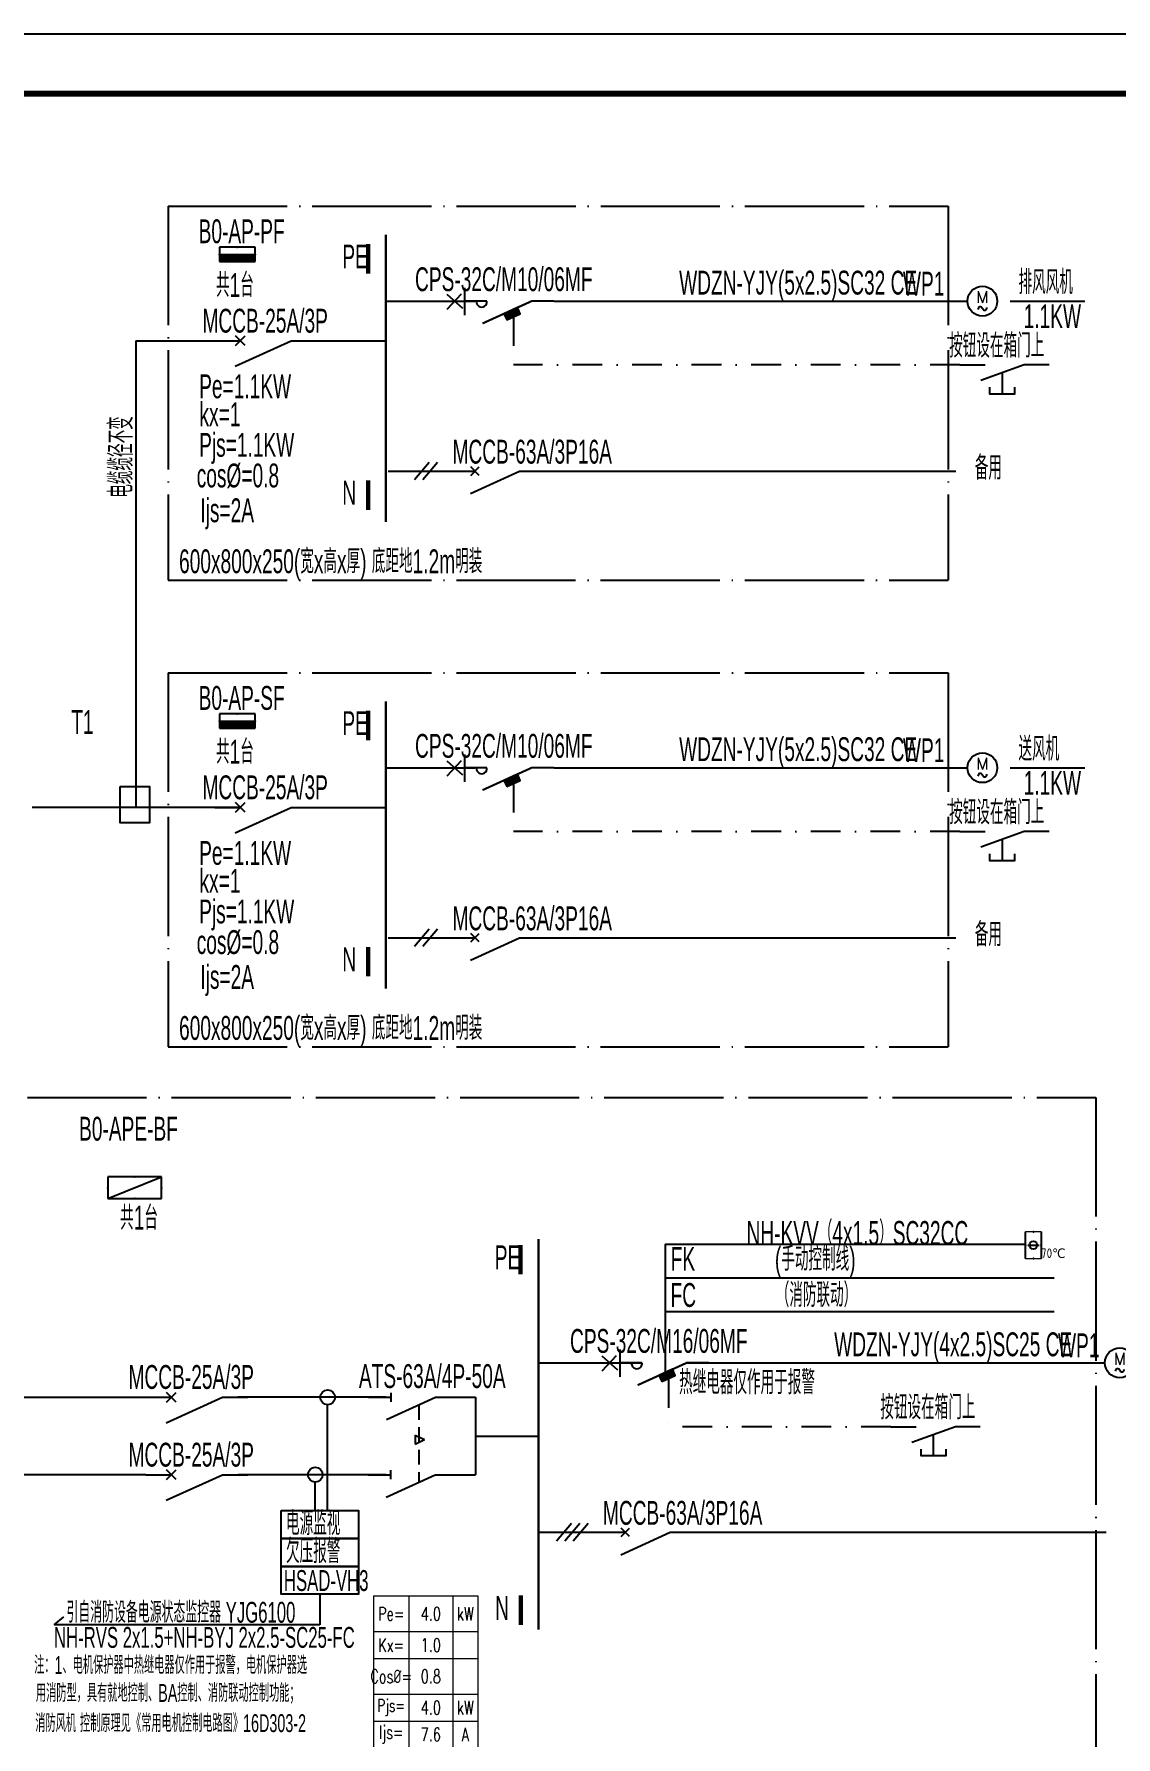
# Model space of a CAD drawing. Extents: x 776418 to 2076422, y -1170708 to 498544.
# Drawn here: x 985501 to 1003657, y -620229 to -591653 of the extents above; entities that cross this region are included whole.
import ezdxf
from ezdxf.enums import TextEntityAlignment as Align

# ---------------------------------------------------------------- set-up
doc = ezdxf.new("R2010")
doc.units = 0
doc.header["$LTSCALE"] = 1000
doc.header["$MEASUREMENT"] = 0
for name, pattern in [('CONTINOUS', [0]), ('DASHDOT', [1, 0.5, -0.25, 0, -0.25]), ('DOTE', [2.42, 2, -0.2, 0.02, -0.2]), ('HIDDEN', [0.375, 0.25, -0.125])]:
    doc.linetypes.add(name, pattern=pattern)
doc.layers.get('0').update_dxf_attribs({"linetype": 'CONTINUOUS'})
doc.layers.get('Defpoints').update_dxf_attribs({"linetype": 'CONTINUOUS'})
for name, color, linetype in [('D-TEXT', 7, 'CONTINUOUS'), ('DQ', 255, 'CONTINOUS'), ('EL-SYSTEM', 1, 'CONTINUOUS'), ('ELEMENT', 3, 'CONTINUOUS'), ('EQUIP-动力', 3, 'CONTINUOUS'), ('EQUIP-消防', 80, 'CONTINUOUS'), ('EQUIP-箱柜', 3, 'CONTINUOUS'), ('TEL_TITLE', 7, 'CONTINUOUS'), ('WIRE-动力', 2, 'CONTINUOUS'), ('WIRE-照明', 1, 'CONTINUOUS'), ('WIRE-系统', 4, 'CONTINUOUS')]:
    doc.layers.add(name, color=color, linetype=linetype)
doc.styles.add('_JD', font='ros.shx', dxfattribs={"width": 0.8, "bigfont": 'JD.shx'})
doc.styles.add('_TCH_LABEL', font='COMPLEX', dxfattribs={"bigfont": 'GBCBIG'})
doc.styles.add('_TEL_DIM', font='SIMPLEX', dxfattribs={"width": 0.7, "height": 3.5, "bigfont": 'HZTXT'})
doc.styles.add('DIM_FONT', font='SIMPLEX', dxfattribs={"width": 0.7, "bigfont": 'GBCBIG'})
doc.styles.get("Standard").update_dxf_attribs({"font": 'gbenor.shx', "bigfont": 'gbcbig.shx'})

# ---------------------------------------------------------------- blocks, each defined once
blk = doc.blocks.new('M_M8')
for p, q in [((-0.25, -0.2), (0, -0.75)), ((0.05, -0.25), (-0.05, -0.25))]:
    blk.add_line(p, q)
for points in [[(0, 0), (0, -0.25)], [(0, -0.75), (0, -1)]]:
    blk.add_lwpolyline(points)
at = {"style": 'DIM_FONT', "width": 0.8, "flags": 9}
blk.add_attdef('S', (0.25, -0.5), '', height=0.2, dxfattribs=at)
blk = doc.blocks.new('M_M7')
for p, q in [((-0.25, -0.2), (0, -0.75)), ((-0.047, -0.297), (0.047, -0.203)), ((-0.047, -0.203), (0.047, -0.297))]:
    blk.add_line(p, q)
for points in [[(0, 0), (0, -0.25)], [(0, -0.75), (0, -1)]]:
    blk.add_lwpolyline(points)
at = {"width": 0.8, "flags": 9}
blk.add_attdef('S', (0.25, -0.5), '', height=0.2, dxfattribs=at)
blk = doc.blocks.new('$equip$00001416')
for p, q in [((0.75, 0.6), (-0.75, 0.6)), ((-0.75, 0), (0.75, 0.6)), ((-0.75, 0.6), (-0.75, 0)), ((0.75, 0), (0.75, 0.6)), ((-0.75, 0), (0.75, 0))]:
    blk.add_line(p, q)
for p in [(0, 0.6), (-0.75, 0.3), (0, 0), (0.75, 0.3)]:
    blk.add_point(p)
at = {"style": '_TCH_LABEL', "flags": 9}
blk.add_attdef('A', (0, 0), '', height=0.00002, dxfattribs=at)
blk = doc.blocks.new('$element$00000577')
at = {"const_width": 0.0233}
for points in [[(0, 0), (0, -0.25)], [(-0.25, -0.2), (0, -0.75), (0, -1)]]:
    blk.add_lwpolyline(points, dxfattribs=at)
blk.add_arc((-0.008, -0.192), 0.0589, 81.8699, 278.1301)
at = {"flags": 9}
blk.add_attdef('S', (0, 0), '', height=0.00000667, dxfattribs=at)
blk = doc.blocks.new('$element$00000544')
for points in [[(0, 0), (0, -0.283)], [(-0.25, -0.333), (-0.324, -0.333), (-0.324, -0.617), (-0.25, -0.617)], [(0, -1), (0, -0.721), (-0.176, -0.235)], [(-0.324, -0.478), (-0.087, -0.478)]]:
    blk.add_lwpolyline(points)
at = {"flags": 9}
blk.add_attdef('S', (0, 0), '', height=0.00000667, dxfattribs=at)
blk = doc.blocks.new('$equip$00001811')
blk.add_circle((0, 0), 0.5)
for centre, radius, start, end in [((-0.073, -0.273), 0.0768, 17.2272, 184.2164), ((0.073, -0.227), 0.0769, 197.2591, 5.1179)]:
    blk.add_arc(centre, radius, start, end)
at = {"color": 7, "style": '_TEL_DIM'}
blk.add_attdef('$TEXT$', text='', height=0.4, dxfattribs=at).set_placement((0.001, 0.137), align=Align.MIDDLE_CENTER)
at = {"color": 7, "style": '_TEL_DIM', "flags": 1}
blk.add_attdef('A', text='', height=0.00002, dxfattribs=at).set_placement((0, 0), align=Align.MIDDLE_CENTER)
blk = doc.blocks.new('$equip$00002402')
at = {"lineweight": 20}
for p, q in [((0.322, 0.558), (-0.328, 0.558)), ((-0.328, -0.558), (0.322, -0.558))]:
    blk.add_line(p, q, dxfattribs=at)
for p, q in [((-0.328, -0.558), (-0.328, 0.558)), ((-0.242, 0), (0, 0)), ((0, 0), (0.242, 0)), ((0.322, 0.558), (0.322, -0.558))]:
    blk.add_line(p, q)
at = {"const_width": 0.04}
for points in [[(-0.328, -0.558), (-0.328, 0.558)], [(-0.328, 0.558), (0.322, 0.558), (0.322, -0.558), (-0.328, -0.558), (-0.328, 0.558), (0.322, 0.558)]]:
    blk.add_lwpolyline(points, dxfattribs=at)
blk.add_circle((-0.003, 0), 0.164)
for p in [(-0.328, 0), (-0.003, 0.558), (0.322, 0), (-0.003, -0.558)]:
    blk.add_point(p)
at = {"color": 7, "style": '_TEL_DIM', "flags": 1}
blk.add_attdef('A', text='', height=0.00002, dxfattribs=at).set_placement((0, 0), align=Align.MIDDLE_CENTER)
at = {"color": 7}
blk.add_attdef('$TEXT$', text='', height=0.4, dxfattribs=at).set_placement((0.832, -0.336), align=Align.MIDDLE_CENTER)
blk = doc.blocks.new('*X12')
at = {"color": 0}
for p, q in [((-250, 33), (-183, 100)), ((-250, 68), (-218, 100)), ((-247, 0), (-147, 100)), ((-212, 0), (-112, 100)), ((-177, 0), (-77, 100)), ((-141, 0), (-41, 100)), ((-106, 0), (-6, 100)), ((-71, 0), (29, 100)), ((-35, 0), (65, 100)), ((0, 0), (100, 100)), ((35, 0), (135, 100)), ((71, 0), (171, 100)), ((106, 0), (206, 100)), ((141, 0), (241, 100)), ((177, 0), (250, 73)), ((212, 0), (250, 38)), ((247, 0), (250, 3))]:
    blk.add_line(p, q, dxfattribs=at)
blk = doc.blocks.new('$equip$00001414')
for p, q in [((0.75, 0.6), (-0.75, 0.6)), ((-0.75, 0.6), (-0.75, 0)), ((-0.75, 0.3), (0.75, 0.3)), ((-0.75, 0), (0.75, 0)), ((0.75, 0), (0.75, 0.6))]:
    blk.add_line(p, q)
at = {"const_width": 0.3}
blk.add_lwpolyline([(-0.75, 0.15), (0.75, 0.15)], dxfattribs=at)
for p in [(-0.75, 0.3), (0, 0.6), (0, 0), (0.75, 0.3)]:
    blk.add_point(p)
at = {"xscale": 0.00300000000061118, "yscale": 0.00300000000061118, "zscale": 0.00300000000061118}
blk.add_blockref('*X12', (0, 0), dxfattribs=at)
at = {"style": '_TCH_LABEL', "flags": 9}
blk.add_attdef('A', (0, 0), '', height=0.00002, dxfattribs=at)
blk = doc.blocks.new('*T167')
at = {"layer": 'Defpoints', "color": 8, "linetype": 'ByBlock', "lineweight": 0, "transparency": 16777216}
for p, q in [((0, 0), (1749, 0)), ((0, 0), (0, -2550)), ((593, 0), (593, -2550)), ((1332, 0), (1332, -2550)), ((1749, 0), (1749, -2550)), ((0, -600), (1749, -600)), ((0, -1050), (1749, -1050)), ((0, -1650), (1749, -1650)), ((0, -2100), (1749, -2100)), ((0, -2550), (1749, -2550))]:
    blk.add_line(p, q, dxfattribs=at)
at = {"color": 0, "transparency": 16777216, "attachment_point": 5, "style": '_TEL_DIM'}
for s, insert, char_height, width in [('Pe=', (297, -300), 225, 593.32), ('4.0', (962, -300), 225, 738.01), ('kW', (1540, -300), 225, 417.31), ('Kx=', (297, -825), 225, 593.32), ('1.0', (962, -825), 225, 738.01), ('Cos{\\fISOCPEUR|b0|i0|c0|p34;%%C}=', (297, -1350), 225, 593.32), ('0.8', (962, -1350), 225, 738.01), ('Pjs=', (297, -1875), 210, 593.32), ('4.0', (962, -1875), 225, 738.01), ('kW', (1540, -1875), 225, 417.31), ('Ijs=', (297, -2325), 225, 593.32), ('7.6', (962, -2325), 225, 738.01), ('A', (1540, -2325), 225, 417.31)]:
    blk.add_mtext(s, dxfattribs=dict(at, insert=insert, char_height=char_height, width=width))

msp = doc.modelspace()

# ---------------------------------------------------------------- hatches: boundary and pattern name
h = msp.add_hatch()
h.set_pattern_fill('ANSI31', color=256, scale=10, style=0)
h.set_pattern_definition([(45, (792642.2061, -626925.9494), (-0.707106781, 0.707106781), [])])
h.paths.add_polyline_path([(993660, -596346), (993613, -596243), (993386, -596346), (993433, -596449)])
h = msp.add_hatch()
h.set_pattern_fill('ANSI31', color=256, scale=10, style=0)
h.set_pattern_definition([(45, (792642.2061, -634756.352), (-0.707106781, 0.707106781), [])])
h.paths.add_polyline_path([(993660, -604177), (993613, -604073), (993386, -604177), (993433, -604280)])
h = msp.add_hatch()
h.set_pattern_fill('ANSI31', color=256, scale=10, style=0)
h.set_pattern_definition([(45, (795244.1906, -644742.3543), (-0.707106781, 0.707106781), [])])
h.paths.add_polyline_path([(996262, -614163), (996215, -614059), (995988, -614163), (996035, -614266)])

# ---------------------------------------------------------------- linework, layer by layer
at = {"linetype": 'DOTE'}
for p, q in [((987751, -594539), (987750, -600816)), ((987751, -594539), (1000842, -594539)), ((1000842, -594539), (1000841, -600816)), ((987750, -600816, 0), (1000841, -600816, 0)), ((987751, -602370), (987750, -608646)), ((987751, -602370), (1000842, -602370)), ((1000842, -602370), (1000841, -608646)), ((987750, -608646, 0), (1000841, -608646, 0)), ((985390, -609496), (1003320, -609496)), ((1003320, -609496), (1003319, -621900))]:
    msp.add_line(p, q, dxfattribs=at)
for p, q in [((992668, -596016), (992426, -596274)), ((992427, -596020), (992692, -596253)), ((992668, -603847), (992426, -604104)), ((992427, -603850), (992692, -604083)), ((995270, -613833, 0), (995028, -614090, 0)), ((995029, -613836, 0), (995294, -614069, 0))]:
    msp.add_line(p, q)
at = {"linetype": 'DASHDOT'}
for p, q in [((993546, -596387, 0), (993546, -597205, 0)), ((1001037, -597205, 0), (993546, -597205, 0)), ((993546, -604218, 0), (993546, -605036, 0)), ((1001037, -605036, 0), (993546, -605036, 0)), ((996148, -614204, 0), (996148, -615022, 0)), ((999881, -615022, 0), (996148, -615022, 0))]:
    msp.add_line(p, q, dxfattribs=at)
at = {"linetype": 'Continuous', "const_width": 72.9}
for points in [[(991107, -595176), (991107, -595673)], [(991107, -599140), (991107, -599637)], [(991107, -603006), (991107, -603503)], [(991107, -606970), (991107, -607467)], [(993665, -611971), (993665, -612468)], [(993671, -617854), (993671, -618351)]]:
    msp.add_lwpolyline(points, dxfattribs=at)
for points in [[(993433, -596449), (993660, -596346), (993613, -596243), (993386, -596346)], [(993433, -604280), (993660, -604177), (993613, -604073), (993386, -604177)]]:
    msp.add_lwpolyline(points, close=True)
at = {"elevation": 0}
msp.add_lwpolyline([(996035, -614266), (996262, -614163), (996215, -614059), (995988, -614163)], close=True, dxfattribs=at)
at = {"layer": 'D-TEXT'}
for p, q in [((1001883, -596134), (1003137, -596134)), ((1001883, -603965), (1003137, -603965)), ((996090, -611962, 0), (996090, -612526, 0)), ((996090, -611962, 0), (1002129, -611962, 0)), ((996090, -612526, 0), (1002623, -612526, 0)), ((996090, -612526, 0), (996090, -614195, 0)), ((996090, -613091, 0), (1002623, -613091, 0))]:
    msp.add_line(p, q, dxfattribs=at)
msp.add_lwpolyline([(985818, -603508, 0, 0, 0), (986755, -603508, 0, 0, 0), (987060, -604131, 80, 0, 0), (987192, -604400, 0, 0, 0)], format="xyseb", dxfattribs=at)
at = {"layer": 'DQ'}
for p, q in [((990423, -614653, 0), (990423, -616431, 0)), ((990220, -616431, 0), (990220, -615953, 0)), ((990298, -617834, 0), (990298, -618348, 0)), ((985837, -618348, 0), (986002, -618214, 0)), ((990298, -618348, 0), (985837, -618348, 0))]:
    msp.add_line(p, q, dxfattribs=at)
at = {"layer": 'DQ', "elevation": 0}
for points in [[(989648, -616431), (990948, -616431), (990948, -616899), (989648, -616899)], [(989648, -616899), (990948, -616899), (990948, -617367), (989648, -617367)], [(989648, -617367), (990948, -617367), (990948, -617834), (989648, -617834)]]:
    msp.add_lwpolyline(points, close=True, dxfattribs=at)
at = {"layer": 'DQ'}
for centre in [(990429, -614529, 0), (990220, -615828, 0)]:
    msp.add_circle(centre, 124, dxfattribs=at)
at = {"layer": 'EL-SYSTEM'}
msp.add_lwpolyline([(986944, -604280), (987440, -604280), (987440, -604889), (986944, -604889)], close=True, dxfattribs=at)
at = {"layer": 'TEL_TITLE'}
msp.add_lwpolyline([(909020, -651053), (1014120, -651053), (1014120, -591653), (909020, -591653)], close=True, dxfattribs=at)
at = {"layer": 'TEL_TITLE', "const_width": 100}
msp.add_lwpolyline([(911520, -650053), (1013120, -650053), (1013120, -592653), (911520, -592653)], close=True, dxfattribs=at)
at = {"layer": 'WIRE-动力'}
for p, q in [((992134, -598841, 0), (991886, -599135, 0)), ((992274, -598841, 0), (992026, -599135, 0)), ((992134, -606672, 0), (991886, -606965, 0)), ((992274, -606672, 0), (992026, -606965, 0)), ((994518, -616648, 0), (994270, -616942, 0)), ((994658, -616648, 0), (994410, -616942, 0)), ((994798, -616648, 0), (994550, -616942, 0))]:
    msp.add_line(p, q, dxfattribs=at)
at = {"layer": 'WIRE-照明', "linetype": 'Continuous'}
for p, q in [((992727, -595909), (992727, -596368)), ((991404, -596134), (992896, -596134)), ((992727, -603740), (992727, -604199)), ((991404, -603965), (992896, -603965)), ((995329, -613726, 0), (995329, -614185, 0)), ((993966, -613951, 0), (995498, -613951, 0)), ((992911, -615180, 0), (993966, -615180, 0))]:
    msp.add_line(p, q, dxfattribs=at)
at = {"layer": 'WIRE-照明'}
for p, q in [((994227, -596134), (1001166, -596134)), ((987209, -596799), (988747, -596799)), ((987209, -596799), (987209, -604630)), ((990247, -596799), (991404, -596799)), ((991443, -598988, 0), (992900, -598988, 0)), ((993838, -598988, 0), (1000969, -598988, 0)), ((994227, -603965), (1001166, -603965)), ((988961, -604630), (985470, -604630)), ((990247, -604630), (991404, -604630)), ((991443, -606818, 0), (992900, -606818, 0)), ((993838, -606818, 0), (1000969, -606818, 0)), ((996829, -613951, 0), (1003471, -613951, 0)), ((984390, -614529, 0), (987377, -614529, 0)), ((991407, -614529, 0), (988921, -614529, 0)), ((992616, -614529, 0), (992911, -614529, 0)), ((992911, -614529, 0), (992911, -615828, 0)), ((991896, -615165, 0), (991896, -615313, 0)), ((991896, -615165, 0), (992056, -615239, 0)), ((991896, -615313, 0), (992056, -615239, 0)), ((987377, -615828, 0), (984890, -615828, 0)), ((991411, -615828, 0), (988925, -615828, 0)), ((992610, -615828, 0), (992911, -615828, 0)), ((993967, -616795, 0), (995424, -616795, 0)), ((996362, -616795, 0), (1003493, -616795, 0))]:
    msp.add_line(p, q, dxfattribs=at)
at = {"layer": 'WIRE-照明', "linetype": 'HIDDEN'}
msp.add_line((991958, -614658, 0), (991958, -615957, 0), dxfattribs=at)
at = {"layer": 'WIRE-照明', "const_width": 36}
for points in [[(991404, -595021), (991404, -599840)], [(991404, -602852), (991404, -607670)], [(993967, -611870), (993966, -618429)]]:
    msp.add_lwpolyline(points, dxfattribs=at)

# ---------------------------------------------------------------- block references
msp.add_blockref('*T167', (991198, -617862))
at = {"layer": 'DQ', "xscale": 1500, "yscale": 1500, "zscale": 1500, "rotation": 90}
for name, p in [('M_M7', (992525, -598988, 0)), ('M_M7', (992525, -606818, 0)), ('M_M8', (991116, -614529, 0)), ('M_M8', (991110, -615828, 0)), ('M_M7', (995049, -616795, 0))]:
    msp.add_blockref(name, p, dxfattribs=at)
at = {"layer": 'ELEMENT', "rotation": 90}
for name, p, xscale, yscale, zscale in [('$element$00000577', (992727, -596134), 1500, 1500, 1500), ('M_M7', (988533, -596799), 1714.285714285681, 1714.285714285681, 1714.285714285681), ('$element$00000577', (992727, -603965), 1500, 1500, 1500), ('M_M7', (988533, -604630), 1714.285714285681, 1714.285714285681, 1714.285714285681), ('$element$00000577', (995329, -613951, 0), 1500, 1500, 1500), ('M_M7', (987377, -614529, 0), 1714.285714285681, 1714.285714285681, 1714.285714285681), ('M_M7', (987377, -615828, 0), 1714.285714285681, 1714.285714285681, 1714.285714285681)]:
    msp.add_blockref(name, p, dxfattribs=dict(at, xscale=xscale, yscale=yscale, zscale=zscale))
at = {"layer": 'EQUIP-动力', "xscale": 500, "yscale": 500, "zscale": 500}
for p in [(1001416, -596134), (1001416, -603965), (1003721, -613951, 0)]:
    msp.add_blockref('$equip$00001811', p, dxfattribs=at).add_auto_attribs({'$TEXT$': 'M'})
at = {"layer": 'EQUIP-消防', "xscale": 400, "yscale": 400, "zscale": 400}
msp.add_blockref('$equip$00002402', (1002273, -611977, 0), dxfattribs=at).add_auto_attribs({'$TEXT$': '70℃'})
at = {"layer": 'EQUIP-箱柜'}
for name, p, xscale, yscale, zscale in [('$equip$00001414', (988911, -595471), 400, 400, 400), ('$equip$00001414', (988911, -603302), 400, 400, 400), ('$equip$00001416', (987190, -611192), 600, 600, 600)]:
    msp.add_blockref(name, p, dxfattribs=dict(at, xscale=xscale, yscale=yscale, zscale=zscale))
at = {"layer": 'WIRE-系统', "xscale": 1500, "yscale": 1500, "zscale": 1500, "rotation": 90}
for p in [(1001037, -597205, 0), (1001037, -605036, 0), (999881, -615022, 0)]:
    msp.add_blockref('$element$00000544', p, dxfattribs=at)

# ---------------------------------------------------------------- texts
at = {"layer": 'D-TEXT', "style": '_JD', "width": 0.6}
for s, rotation, p in [('B0-AP-PF', 360, (988263, -595162)), ('PE', 360, (990675, -595586)), ('共1台', 360, (988555, -596065)), ('CPS-32C/M10/06MF', 360, (991895, -595967)), ('WDZN-YJY(5x2.5)SC32 CE', 360, (996327, -596024)), ('WP1', 360, (1000083, -596041)), ('排风风机', 360, (1002022, -596017)), ('1.1KW', 360, (1002109, -596588, -124)), ('按钮设在箱门上', 360, (1000859, -597081, 0)), ('Pe=1.1KW', 360, (988272, -597764)), ('电缆缆径不变', 90, (987160, -599434)), ('kx=1', 360, (988278, -598233)), ('Pjs=1.1KW', 360, (988272, -598746)), ('cos%%C=0.8', 360, (988231, -599260)), ('N', 360, (990675, -599550)), ('Ijs=2A', 360, (988292, -599844)), ('600x800x250(宽x高x厚) 底距地1.2m明装', 360, (987935, -600700, 0)), ('B0-AP-SF', 360, (988263, -602993)), ('PE', 360, (990675, -603416)), ('共1台', 360, (988555, -603896)), ('CPS-32C/M10/06MF', 360, (991895, -603797)), ('WDZN-YJY(5x2.5)SC32 CE', 360, (996327, -603854)), ('WP1', 360, (1000083, -603871)), ('送风机', 360, (1002022, -603848)), ('1.1KW', 360, (1002109, -604419, -124)), ('按钮设在箱门上', 360, (1000859, -604912, 0)), ('Pe=1.1KW', 360, (988272, -605594)), ('kx=1', 360, (988278, -606063)), ('Pjs=1.1KW', 360, (988272, -606576)), ('cos%%C=0.8', 360, (988231, -607090)), ('N', 360, (990675, -607380)), ('Ijs=2A', 360, (988292, -607675)), ('600x800x250(宽x高x厚) 底距地1.2m明装', 360, (987935, -608531, 0))]:
    msp.add_text(s, height=400, rotation=rotation, dxfattribs=at).set_placement(p)
for s, height, p in [('MCCB-25A/3P', 400, (988328, -596663)), ('MCCB-63A/3P16A', 400, (992524, -598861, 0)), ('备用', 400, (1001289, -599130, -124)), ('T1', 400, (986126, -603398)), ('MCCB-25A/3P', 400, (988328, -604493)), ('MCCB-63A/3P16A', 400, (992524, -606692, 0)), ('备用', 400, (1001289, -606960, -124)), ('B0-APE-BF', 400, (986257, -610222)), ('共1台', 400, (986946, -611716)), ('NH-KVV（4x1.5）SC32CC', 400, (997458, -611971, 0)), ('PE', 400, (993233, -612380)), ('FK               (手动控制线)', 400, (996187, -612406, 0)), ('FC               （消防联动）', 400, (996183, -613012, 0)), ('CPS-32C/M16/06MF', 400, (994496, -613783, 0)), ('WDZN-YJY(4x2.5)SC25 CE', 400, (998929, -613840, 0)), ('WP1', 400, (1002685, -613857, 0)), ('MCCB-25A/3P', 400, (987087, -614388, 0)), ('ATS-63A/4P-50A', 400, (990953, -614373, -2980)), ('热继电器仅作用于报警', 400, (996326, -614478, 0)), ('按钮设在箱门上', 400, (999703, -614898, 0)), ('MCCB-25A/3P', 400, (987087, -615692, 0)), ('MCCB-63A/3P16A', 400, (995048, -616668, 0)), ('电源监视', 400, (989730, -616843, 37)), ('欠压报警', 400, (989730, -617311, 37)), ('HSAD-VH3', 350, (989694, -617779, 37)), ('引自消防设备电源状态监控器 YJG6100 ', 350, (986045, -618312, 0)), ('N', 400, (993239, -618264)), ('NH-RVS 2x1.5+NH-BYJ 2x2.5-SC25-FC ', 350, (985835, -618733, 0)), ('注：1、电机保护器中热继电器仅作用于报警，电机保护器选', 300, (985503, -619171, 0)), ('用消防型，具有就地控制、BA控制、消防联动控制功能；', 300, (985533, -619640, 0)), ('消防风机 控制原理见《常用电机控制电路图》16D303-2', 300, (985522, -620147, 0))]:
    msp.add_text(s, height=height, dxfattribs=at).set_placement(p)

doc.saveas('drawing.dxf')
